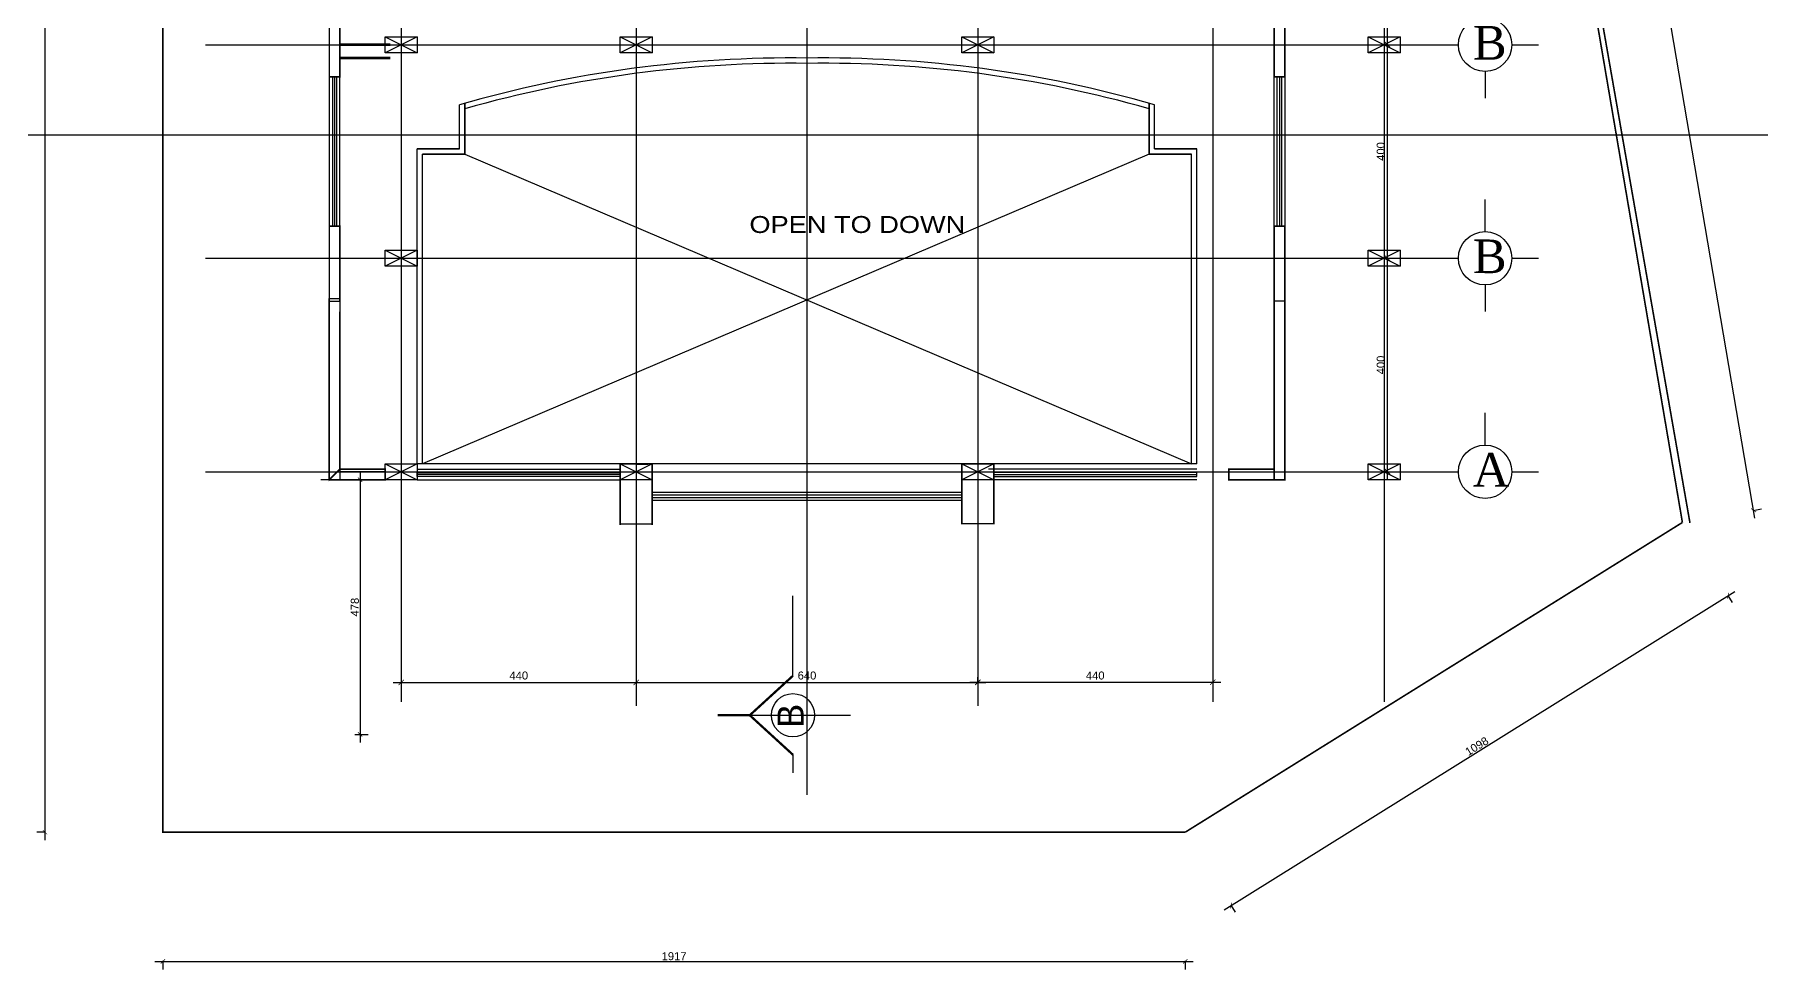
# Model space of a CAD drawing. Extents: x 250879 to 348495, y -51522 to -9360.
# Drawn here: x 311444 to 314682, y -44305 to -42553 of the extents above; entities that cross this region are included whole.
import ezdxf

# ---------------------------------------------------------------- set-up
doc = ezdxf.new("R2010")
doc.units = 0
doc.layers.get('0').update_dxf_attribs({"linetype": 'CONTINUOUS'})
doc.layers.get('DEFPOINTS').update_dxf_attribs({"color": 9, "linetype": 'CONTINUOUS'})
doc.layers.add('A-text function', color=30, linetype='CONTINUOUS', lineweight=20)
doc.layers.add('dimention', color=151, linetype='CONTINUOUS', lineweight=13)
for name, color, linetype in [('AXIS', 1, 'CONTINUOUS'), ('COLUMN', 5, 'CONTINUOUS'), ('DIM', 3, 'CONTINUOUS'), ('FURNITURE', 4, 'CONTINUOUS'), ('HATCH', 8, 'CONTINUOUS'), ('TEXT', 3, 'CONTINUOUS'), ('WALL', 7, 'CONTINUOUS'), ('WALL1', 2, 'CONTINUOUS')]:
    doc.layers.add(name, color=color, linetype=linetype)
doc.styles.add('ARIAL', font='BOD_CR.TTF', dxfattribs={"width": 1.199999999999999})
doc.styles.get("Standard").update_dxf_attribs({"font": 'sanss___.ttf', "height": 15})
doc.styles.add('style2', font='romantic.ttf', dxfattribs={"height": 50})
doc.styles.add('yon', font='ARIALN.TTF')
doc.dimstyles.new('CM', dxfattribs={"dimscale": 0, "dimtxt": 12, "dimasz": 0.4, "dimexe": 50, "dimexo": 1000, "dimgap": 0.03, "dimtad": 1, "dimdec": 0, "dimzin": 0, "dimdsep": 46, "dimtxsty": 'yon', "dimblk": 'Ar thick3', "dimcen": 3, "dimdle": 8, "dimse1": 1, "dimse2": 1, "dimclrd": 8, "dimclre": 8, "dimclrt": 30, "dimadec": 0, "dimazin": 0, "dimtfac": 1, "dimtdec": 0, "dimtix": 1, "dimtmove": 1, "dimatfit": 3, "dimfxl": 50, "dimtolj": 1, "dimtzin": 0, "dimlwd": 9, "dimarcsym": 0})
doc.dimstyles.get("Standard").update_dxf_attribs({"dimtxt": 15, "dimasz": 10, "dimexe": 10, "dimexo": 30, "dimgap": 5, "dimtad": 1, "dimdec": 0, "dimdsep": 46, "dimtxsty": 'Standard', "dimblk1": 'ARCHTICK', "dimblk2": 'ARCHTICK', "dimsah": 1, "dimcen": 2.5, "dimdle": 15, "dimclrd": 3, "dimclre": 3, "dimclrt": 3, "dimazin": 0, "dimtfac": 1, "dimtdec": 0, "dimtmove": 2, "dimatfit": 2, "dimldrblk": 'ARCHTICK', "dimfxl": 1.045499999999997, "dimfxlon": 1, "dimtolj": 1, "dimtzin": 0, "dimarcsym": 0})
doc.dimstyles.new('STANDARD$0', dxfattribs={"dimscale": 0, "dimtxt": 12, "dimasz": 8, "dimexe": 15, "dimexo": 0.0625, "dimgap": 2, "dimtad": 1, "dimdec": 0, "dimzin": 0, "dimdsep": 46, "dimtxsty": 'Standard', "dimblk1": 'ARCHTICK', "dimblk2": 'ARCHTICK', "dimsah": 1, "dimcen": 0.09, "dimdle": 15, "dimclrd": 3, "dimclre": 3, "dimclrt": 3, "dimazin": 0, "dimtfac": 1, "dimtdec": 0, "dimtofl": 0, "dimtmove": 1, "dimatfit": 3, "dimldrblk": 'ARCHTICK', "dimfxl": 1.045499999999997, "dimfxlon": 1, "dimtolj": 1, "dimtzin": 0, "dimarcsym": 0})

# ---------------------------------------------------------------- blocks, each defined once
blk = doc.blocks.new('_ARCHTICK')
at = {"color": 0, "linetype": 'ByBlock', "const_width": 0.15}
blk.add_lwpolyline([(-0.5, -0.5), (0.5, 0.5)], dxfattribs=at)
blk = doc.blocks.new('*D2140')
at = {"layer": 'DEFPOINTS', "color": 0, "linetype": 'ByBlock', "ltscale": 3, "transparency": 16777216}
for p in [(312131.6491085848, -43759.28375353797), (312572.1259867373, -43759.28375353797), (312572.1259867373, -43767.07146409552)]:
    blk.add_point(p, dxfattribs=at)
at = {"layer": 'WALL1', "color": 3, "linetype": 'ByBlock', "lineweight": -2, "ltscale": 3, "transparency": 16777216}
for p, q in [((312116.6491085848, -43767.07146409552), (312587.1259867373, -43767.07146409552)), ((312131.6491085848, -43767.07146409552), (312131.6491085848, -43777.07146409552)), ((312572.1259867373, -43767.07146409552), (312572.1259867373, -43777.07146409552))]:
    blk.add_line(p, q, dxfattribs=at)
at = {"layer": 'WALL1', "color": 3, "linetype": 'ByBlock', "lineweight": -2, "ltscale": 3, "transparency": 16777216, "xscale": 10, "yscale": 10, "zscale": 10, "rotation": 180}
blk.add_blockref('_ARCHTICK', (312131.6491085848, -43767.07146409552), dxfattribs=at)
at = {"layer": 'WALL1', "color": 3, "linetype": 'ByBlock', "lineweight": -2, "ltscale": 3, "transparency": 16777216, "xscale": 10, "yscale": 10, "zscale": 10}
blk.add_blockref('_ARCHTICK', (312572.1259867373, -43767.07146409552), dxfattribs=at)
at = {"layer": 'WALL1', "color": 3, "linetype": 'ByBlock', "ltscale": 3, "transparency": 16777216, "insert": (312351.887547661, -43754.34512664696), "char_height": 15, "attachment_point": 5}
blk.add_mtext('\\A1;440', dxfattribs=at)
blk = doc.blocks.new('*D2141')
at = {"layer": 'DEFPOINTS', "color": 0, "linetype": 'ByBlock', "ltscale": 3, "transparency": 16777216}
for p in [(312572.1259867373, -43759.28375353797), (313212.4449100159, -43767.07146409552), (313212.4449100159, -43767.07146409552)]:
    blk.add_point(p, dxfattribs=at)
at = {"layer": 'WALL1', "color": 3, "linetype": 'ByBlock', "lineweight": -2, "ltscale": 3, "transparency": 16777216}
for p, q in [((312557.1259867373, -43767.07146409552), (313227.4449100159, -43767.07146409552)), ((312572.1259867373, -43767.07146409552), (312572.1259867373, -43777.07146409552)), ((313212.4449100159, -43767.07146409552), (313212.4449100159, -43757.07146409552))]:
    blk.add_line(p, q, dxfattribs=at)
at = {"layer": 'WALL1', "color": 3, "linetype": 'ByBlock', "lineweight": -2, "ltscale": 3, "transparency": 16777216, "xscale": 10, "yscale": 10, "zscale": 10, "rotation": 180}
blk.add_blockref('_ARCHTICK', (312572.1259867373, -43767.07146409552), dxfattribs=at)
at = {"layer": 'WALL1', "color": 3, "linetype": 'ByBlock', "lineweight": -2, "ltscale": 3, "transparency": 16777216, "xscale": 10, "yscale": 10, "zscale": 10}
blk.add_blockref('_ARCHTICK', (313212.4449100159, -43767.07146409552), dxfattribs=at)
at = {"layer": 'WALL1', "color": 3, "linetype": 'ByBlock', "ltscale": 3, "transparency": 16777216, "insert": (312892.2854483766, -43754.33483858112), "char_height": 15, "attachment_point": 5}
blk.add_mtext('\\A1;640', dxfattribs=at)
blk = doc.blocks.new('*D2142')
at = {"layer": 'DEFPOINTS', "color": 0, "linetype": 'ByBlock', "ltscale": 3, "transparency": 16777216}
for p in [(313913.9217881682, -42972.1627527147), (313980.7369048554, -42972.1627527147), (313924.2609142456, -43372.32733898071)]:
    blk.add_point(p, dxfattribs=at)
at = {"layer": 'WALL1', "color": 3, "linetype": 'ByBlock', "lineweight": -2, "ltscale": 3, "transparency": 16777216}
for p, q in [((313980.7369048554, -43387.32733898071), (313980.7369048554, -42957.1627527147)), ((313979.6914048554, -42972.1627527147), (313990.7369048554, -42972.1627527147)), ((313979.6914048554, -43372.32733898071), (313990.7369048554, -43372.32733898071))]:
    blk.add_line(p, q, dxfattribs=at)
at = {"layer": 'WALL1', "color": 3, "linetype": 'ByBlock', "lineweight": -2, "ltscale": 3, "transparency": 16777216, "xscale": 10, "yscale": 10, "zscale": 10}
for p, rotation in [((313980.7369048554, -42972.1627527147), 90), ((313980.7369048554, -43372.32733898071), 270)]:
    blk.add_blockref('_ARCHTICK', p, dxfattribs=dict(at, rotation=rotation))
at = {"layer": 'WALL1', "color": 3, "linetype": 'ByBlock', "ltscale": 3, "transparency": 16777216, "insert": (313968.0105674068, -43172.24504584765), "char_height": 15, "attachment_point": 5, "rotation": 90}
blk.add_mtext('\\A1;400', dxfattribs=at)
blk = doc.blocks.new('*D2143')
at = {"layer": 'DEFPOINTS', "color": 0, "linetype": 'ByBlock', "ltscale": 3, "transparency": 16777216}
for p in [(313980.7369048554, -42571.99816644869), (313980.7369048554, -42571.99816644869), (313913.9217881682, -42972.1627527147)]:
    blk.add_point(p, dxfattribs=at)
at = {"layer": 'WALL1', "color": 3, "linetype": 'ByBlock', "lineweight": -2, "ltscale": 3, "transparency": 16777216}
for p, q in [((313980.7369048554, -42571.99816644869), (313970.7369048554, -42571.99816644869)), ((313980.7369048554, -42987.1627527147), (313980.7369048554, -42556.99816644869)), ((313979.6914048554, -42972.1627527147), (313990.7369048554, -42972.1627527147))]:
    blk.add_line(p, q, dxfattribs=at)
at = {"layer": 'WALL1', "color": 3, "linetype": 'ByBlock', "lineweight": -2, "ltscale": 3, "transparency": 16777216, "xscale": 10, "yscale": 10, "zscale": 10}
for p, rotation in [((313980.7369048554, -42571.99816644869), 90), ((313980.7369048554, -42972.1627527147), 270)]:
    blk.add_blockref('_ARCHTICK', p, dxfattribs=dict(at, rotation=rotation))
at = {"layer": 'WALL1', "color": 3, "linetype": 'ByBlock', "ltscale": 3, "transparency": 16777216, "insert": (313968.0105674068, -42772.08045958164), "char_height": 15, "attachment_point": 5, "rotation": 90}
blk.add_mtext('\\A1;400', dxfattribs=at)
blk = doc.blocks.new('*D2144')
at = {"layer": 'DEFPOINTS', "color": 0, "linetype": 'ByBlock', "ltscale": 3, "transparency": 16777216}
for p in [(313980.7369048554, -42171.99816644872), (313980.7369048554, -42171.99816644872), (313980.7369048554, -42571.99816644869)]:
    blk.add_point(p, dxfattribs=at)
at = {"layer": 'WALL1', "color": 3, "linetype": 'ByBlock', "lineweight": -2, "ltscale": 3, "transparency": 16777216}
for p, q in [((313980.7369048554, -42171.99816644872), (313970.7369048554, -42171.99816644872)), ((313980.7369048554, -42586.99816644869), (313980.7369048554, -42156.99816644872)), ((313980.7369048554, -42571.99816644869), (313970.7369048554, -42571.99816644869))]:
    blk.add_line(p, q, dxfattribs=at)
at = {"layer": 'WALL1', "color": 3, "linetype": 'ByBlock', "lineweight": -2, "ltscale": 3, "transparency": 16777216, "xscale": 10, "yscale": 10, "zscale": 10}
for p, rotation in [((313980.7369048554, -42171.99816644872), 90), ((313980.7369048554, -42571.99816644869), 270)]:
    blk.add_blockref('_ARCHTICK', p, dxfattribs=dict(at, rotation=rotation))
at = {"layer": 'WALL1', "color": 3, "linetype": 'ByBlock', "ltscale": 3, "transparency": 16777216, "insert": (313968.0105674068, -42371.99816644865), "char_height": 15, "attachment_point": 5, "rotation": 90}
blk.add_mtext('\\A1;400', dxfattribs=at)
blk = doc.blocks.new('*D2148')
at = {"layer": 'DEFPOINTS', "color": 0, "linetype": 'ByBlock', "ltscale": 3, "transparency": 16777216}
for p in [(313212.4449100159, -43759.28375353797), (313212.4449100159, -43767.07146409552), (313652.9217881683, -43759.28375353797)]:
    blk.add_point(p, dxfattribs=at)
at = {"layer": 'WALL1', "color": 3, "linetype": 'ByBlock', "lineweight": -2, "ltscale": 3, "transparency": 16777216}
for p, q in [((313667.9217881683, -43767.07146409552), (313197.4449100159, -43767.07146409552)), ((313212.4449100159, -43767.07146409552), (313212.4449100159, -43777.07146409552)), ((313652.9217881683, -43767.07146409552), (313652.9217881683, -43777.07146409552))]:
    blk.add_line(p, q, dxfattribs=at)
at = {"layer": 'WALL1', "color": 3, "linetype": 'ByBlock', "lineweight": -2, "ltscale": 3, "transparency": 16777216, "xscale": 10, "yscale": 10, "zscale": 10, "rotation": 180}
blk.add_blockref('_ARCHTICK', (313212.4449100159, -43767.07146409552), dxfattribs=at)
at = {"layer": 'WALL1', "color": 3, "linetype": 'ByBlock', "lineweight": -2, "ltscale": 3, "transparency": 16777216, "xscale": 10, "yscale": 10, "zscale": 10}
blk.add_blockref('_ARCHTICK', (313652.9217881683, -43767.07146409552), dxfattribs=at)
at = {"layer": 'WALL1', "color": 3, "linetype": 'ByBlock', "ltscale": 3, "transparency": 16777216, "insert": (313432.6833490921, -43754.34512664696), "char_height": 15, "attachment_point": 5}
blk.add_mtext('\\A1;440', dxfattribs=at)
blk = doc.blocks.new('COLUMN')
at = {"layer": 'AXIS'}
for p, q in [((236924.6994773077, -9644.256519553426), (236984.6994773077, -9674.256519553426)), ((236984.6994773077, -9644.256519553426), (236924.6994773077, -9674.256519553426))]:
    blk.add_line(p, q, dxfattribs=at)
at = {"layer": 'COLUMN'}
blk.add_lwpolyline([(236924.6994773077, -9644.256519553426), (236984.6994773077, -9644.256519553426), (236984.6994773077, -9674.256519553426), (236924.6994773077, -9674.256519553426)], close=True, dxfattribs=at)
blk = doc.blocks.new('Ar thick3')
at = {"layer": 'dimention'}
blk.add_line((0, 16.22270537386066), (0, -16.22270537385884), dxfattribs=at)
at = {"layer": 'dimention', "const_width": 1.5}
blk.add_lwpolyline([(-5, -5.099295543877815), (5, 4.900704456122184)], dxfattribs=at)
blk = doc.blocks.new('*D2156')
at = {"layer": 'DEFPOINTS', "color": 0, "linetype": 'Continuous', "transparency": 16777216}
for p in [(307827.615156494, -20266.00083716321), (307797.615156494, -20277.8329642961), (307827.615156494, -20277.8329642961)]:
    blk.add_point(p, dxfattribs=at)
at = {"layer": 'WALL', "color": 8, "linetype": 'Continuous', "lineweight": 9, "transparency": 16777216}
blk.add_line((307798.015156494, -20266.00083716321), (307827.215156494, -20266.00083716321), dxfattribs=at)
at = {"layer": 'WALL', "color": 8, "linetype": 'Continuous', "lineweight": 9, "transparency": 16777216, "xscale": 0.4, "yscale": 0.4, "zscale": 0.4, "rotation": 180}
blk.add_blockref('Ar thick3', (307797.615156494, -20266.00083716321), dxfattribs=at)
at = {"layer": 'WALL', "color": 8, "linetype": 'Continuous', "lineweight": 9, "transparency": 16777216, "xscale": 0.4, "yscale": 0.4, "zscale": 0.4}
blk.add_blockref('Ar thick3', (307827.615156494, -20266.00083716321), dxfattribs=at)
at = {"layer": 'WALL', "color": 30, "linetype": 'Continuous', "transparency": 16777216, "insert": (307812.615156494, -20259.84396131055), "char_height": 12, "attachment_point": 5, "style": 'yon'}
blk.add_mtext('\\A1;30', dxfattribs=at)
blk = doc.blocks.new('*D2150')
at = {"layer": 'DEFPOINTS', "color": 0, "linetype": 'Continuous', "ltscale": 3, "transparency": 16777216}
for p in [(312066.1174312904, -43387.32733898088), (311931.1174312905, -43864.83881057015), (312054.2929839306, -43864.83881057015)]:
    blk.add_point(p, dxfattribs=at)
at = {"layer": 'WALL', "color": 3, "linetype": 'Continuous', "lineweight": -2, "ltscale": 3, "transparency": 16777216}
for p, q in [((312054.2929839306, -43372.32733898088), (312054.2929839306, -43879.83881057015)), ((312064.2929839306, -43387.32733898088), (312039.2929839306, -43387.32733898088)), ((312044.2929839306, -43864.83881057015), (312069.2929839306, -43864.83881057015))]:
    blk.add_line(p, q, dxfattribs=at)
at = {"layer": 'WALL', "color": 3, "linetype": 'Continuous', "lineweight": -2, "ltscale": 3, "transparency": 16777216, "xscale": 8, "yscale": 8, "zscale": 8}
for p, rotation in [((312054.2929839306, -43387.32733898088), 90), ((312054.2929839306, -43864.83881057015), 270)]:
    blk.add_blockref('_ARCHTICK', p, dxfattribs=dict(at, rotation=rotation))
at = {"layer": 'WALL', "color": 3, "linetype": 'Continuous', "ltscale": 3, "transparency": 16777216, "insert": (312044.566646482, -43626.08307477547), "char_height": 15, "attachment_point": 5, "rotation": 90}
blk.add_mtext('\\A1;478', dxfattribs=at)
blk = doc.blocks.new('*D21')
at = {"layer": 'DEFPOINTS', "color": 0, "linetype": 'Continuous', "transparency": 16777216}
for p in [(159766.8492707725, -32812.93171002994), (159633.418212931, -32835.69352747883), (160167.4562949472, -35966.25488845536)]:
    blk.add_point(p, dxfattribs=at)
at = {"layer": 'WALL', "color": 3, "linetype": 'Continuous', "lineweight": -2, "transparency": 16777216}
for p, q in [((160303.4097436105, -35958.27946828715), (159764.3268799508, -32798.14531274924)), ((159765.8186588821, -32813.10752067021), (159781.6356680532, -32810.40931920823)), ((160299.8567408983, -35943.66888164673), (160315.6737500695, -35940.97068018475))]:
    blk.add_line(p, q, dxfattribs=at)
at = {"layer": 'WALL', "color": 3, "linetype": 'Continuous', "lineweight": -2, "transparency": 16777216, "xscale": 8, "yscale": 8, "zscale": 8}
for p, rotation in [((159766.8492707725, -32812.93171002994), 99.68081920431923), ((160300.8873527888, -35943.49307100645), 279.6808192043192)]:
    blk.add_blockref('_ARCHTICK', p, dxfattribs=dict(at, rotation=rotation))
at = {"layer": 'WALL', "color": 3, "linetype": 'Continuous', "transparency": 16777216, "insert": (160043.4662859826, -34376.5750855294), "char_height": 15, "attachment_point": 5, "rotation": 279.6808192043193}
blk.add_mtext('\\A1;3176', dxfattribs=at)
blk = doc.blocks.new('*D22')
at = {"layer": 'DEFPOINTS', "color": 0, "linetype": 'Continuous', "transparency": 16777216}
for p in [(159633.4182129309, -32668.27155287028), (157318.4182129309, -32770.04197744268), (159633.4182129309, -32770.04197744268)]:
    blk.add_point(p, dxfattribs=at)
at = {"layer": 'WALL', "color": 3, "linetype": 'Continuous', "lineweight": -2, "transparency": 16777216}
for p, q in [((157303.4182129309, -32668.27155287028), (159648.4182129309, -32668.27155287028)), ((157318.4182129309, -32669.31705287028), (157318.4182129309, -32653.27155287028)), ((159633.4182129309, -32669.31705287028), (159633.4182129309, -32653.27155287028))]:
    blk.add_line(p, q, dxfattribs=at)
at = {"layer": 'WALL', "color": 3, "linetype": 'Continuous', "lineweight": -2, "transparency": 16777216, "xscale": 8, "yscale": 8, "zscale": 8, "rotation": 180}
blk.add_blockref('_ARCHTICK', (157318.4182129309, -32668.27155287028), dxfattribs=at)
at = {"layer": 'WALL', "color": 3, "linetype": 'Continuous', "lineweight": -2, "transparency": 16777216, "xscale": 8, "yscale": 8, "zscale": 8}
blk.add_blockref('_ARCHTICK', (159633.4182129309, -32668.27155287028), dxfattribs=at)
at = {"layer": 'WALL', "color": 3, "linetype": 'Continuous', "transparency": 16777216, "insert": (158475.9182129309, -32658.53492735588), "char_height": 15, "attachment_point": 5}
blk.add_mtext('\\A1;2315', dxfattribs=at)
blk = doc.blocks.new('*D23')
at = {"layer": 'DEFPOINTS', "color": 0, "linetype": 'Continuous', "transparency": 16777216}
for p in [(157318.4182129309, -32835.69352747884), (157097.4074826122, -36546.69352747884), (157318.4182129309, -36546.69352747884)]:
    blk.add_point(p, dxfattribs=at)
at = {"layer": 'WALL', "color": 3, "linetype": 'Continuous', "lineweight": -2, "transparency": 16777216}
for p, q in [((157097.4074826122, -32820.69352747884), (157097.4074826122, -36561.69352747884)), ((157098.4529826122, -32835.69352747884), (157082.4074826122, -32835.69352747884)), ((157098.4529826122, -36546.69352747884), (157082.4074826122, -36546.69352747884))]:
    blk.add_line(p, q, dxfattribs=at)
at = {"layer": 'WALL', "color": 3, "linetype": 'Continuous', "lineweight": -2, "transparency": 16777216, "xscale": 8, "yscale": 8, "zscale": 8}
for p, rotation in [((157097.4074826122, -32835.69352747884), 90), ((157097.4074826122, -36546.69352747884), 270)]:
    blk.add_blockref('_ARCHTICK', p, dxfattribs=dict(at, rotation=rotation))
at = {"layer": 'WALL', "color": 3, "linetype": 'Continuous', "transparency": 16777216, "insert": (157087.6708570978, -34691.19352747881), "char_height": 15, "attachment_point": 5, "rotation": 90}
blk.add_mtext('\\A1;3711', dxfattribs=at)
blk = doc.blocks.new('*D24')
at = {"layer": 'DEFPOINTS', "color": 0, "linetype": 'Continuous', "transparency": 16777216}
for p in [(157318.4182129309, -36546.69352747884), (159235.4182129309, -36546.69352747884), (159235.4182129309, -36789.02014064544)]:
    blk.add_point(p, dxfattribs=at)
at = {"layer": 'WALL', "color": 3, "linetype": 'Continuous', "lineweight": -2, "transparency": 16777216}
for p, q in [((157303.4182129309, -36789.02014064544), (159250.4182129309, -36789.02014064544)), ((157318.4182129309, -36787.97464064544), (157318.4182129309, -36804.02014064544)), ((159235.4182129309, -36787.97464064544), (159235.4182129309, -36804.02014064544))]:
    blk.add_line(p, q, dxfattribs=at)
at = {"layer": 'WALL', "color": 3, "linetype": 'Continuous', "lineweight": -2, "transparency": 16777216, "xscale": 8, "yscale": 8, "zscale": 8, "rotation": 180}
blk.add_blockref('_ARCHTICK', (157318.4182129309, -36789.02014064544), dxfattribs=at)
at = {"layer": 'WALL', "color": 3, "linetype": 'Continuous', "lineweight": -2, "transparency": 16777216, "xscale": 8, "yscale": 8, "zscale": 8}
blk.add_blockref('_ARCHTICK', (159235.4182129309, -36789.02014064544), dxfattribs=at)
at = {"layer": 'WALL', "color": 3, "linetype": 'Continuous', "transparency": 16777216, "insert": (158276.9182129309, -36779.29380319688), "char_height": 15, "attachment_point": 5}
blk.add_mtext('\\A1;1917', dxfattribs=at)
blk = doc.blocks.new('*D25')
at = {"layer": 'DEFPOINTS', "color": 0, "linetype": 'Continuous', "transparency": 16777216}
for p in [(160167.4562949472, -35966.25488845535), (160253.085292349, -36103.75346476938), (159235.4182129309, -36546.69352747884)]:
    blk.add_point(p, dxfattribs=at)
at = {"layer": 'WALL', "color": 3, "linetype": 'Continuous', "lineweight": -2, "transparency": 16777216}
for p, q in [((159308.3144496495, -36692.12159339702), (160265.8180530323, -36095.82397516524)), ((160252.5326069236, -36102.86599134977), (160261.0147819532, -36116.48622545267)), ((159320.4945249073, -36683.30463037326), (159328.9766999369, -36696.92486447615))]:
    blk.add_line(p, q, dxfattribs=at)
at = {"layer": 'WALL', "color": 3, "linetype": 'Continuous', "lineweight": -2, "transparency": 16777216, "xscale": 8, "yscale": 8, "zscale": 8}
for p, rotation in [((160253.085292349, -36103.75346476938), 31.91311431411811), ((159321.0472103328, -36684.19210379287), 211.9131143141181)]:
    blk.add_blockref('_ARCHTICK', p, dxfattribs=dict(at, rotation=rotation))
at = {"layer": 'WALL', "color": 3, "linetype": 'Continuous', "transparency": 16777216, "insert": (159781.9245918952, -36385.71657581064), "char_height": 15, "attachment_point": 5, "rotation": 31.91311431411812}
blk.add_mtext('\\A1;1098', dxfattribs=at)
blk = doc.blocks.new('sec')
at = {"layer": 'WALL'}
for p, q in [((0, 105.8532076054325), (0, 319.4481774866144)), ((0, 105.8532076054325), (-115.7147705813695, 0)), ((-115.7147705813695, 0), (153.6676689041051, 0)), ((0, -105.8532076054325), (0, -153.7743780556848))]:
    blk.add_line(p, q, dxfattribs=at)
at = {"layer": 'WALL', "const_width": 6}
for points in [[(0, 105.8532076054325), (-115.7147705813695, 0), (-201.5248270763404, 0)], [(0, -105.8532076054325), (-115.7147705813695, 0)]]:
    blk.add_lwpolyline(points, dxfattribs=at)
at = {"layer": 'WALL'}
blk.add_circle((0, 0), 57.93203715517807, dxfattribs=at)
blk = doc.blocks.new('AXISG')
at = {"layer": 'AXIS'}
for p, q in [((306715.5200998911, -23682.84522527471), (306715.5200998911, -19766.81669786142)), ((305954.8837600994, -19949.16446858895), (305954.8837600994, -23524.12586554483)), ((306395.3606382518, -19949.16446858895), (306395.3606382518, -23531.69156735711)), ((307035.6795615304, -19949.16446858895), (307035.6795615304, -23531.69156735711)), ((307797.615156494, -19949.16446858895), (307797.615156494, -23524.12586554483)), ((305609.1874572025, -20292.8329642961), (307936.9012656476, -20292.8329642961)), ((305601.3768088833, -20692.8329642961), (307936.9012656476, -20692.8329642961)), ((305610.044087238, -21092.8329642961), (307936.9012656476, -21092.8329642961)), ((305595.8120795863, -21492.8329642961), (307936.9012656476, -21492.8329642961)), ((305587.5163161242, -21892.8329642961), (307936.9012656476, -21892.8329642961)), ((305587.5163161242, -22292.8329642961), (307936.9012656476, -22292.8329642961)), ((305587.5163161242, -22692.99755056208), (307936.9012656476, -22692.99755056208)), ((305587.5163161242, -23093.16213682806), (307936.9012656476, -23093.16213682806))]:
    blk.add_line(p, q, dxfattribs=at)
at = {"layer": 'WALL', "linetype": 'Continuous'}
for p in [(69000.18428279168, -10633.57644474268), (69440.66116094415, -10633.57644474268), (70080.98008422274, -10633.57644474268), (70842.91567918635, -10633.57644474268), (69000.18428279168, -11033.57644474268), (69440.66116094415, -11033.57644474268), (70080.98008422274, -11033.57644474268), (70842.91567918635, -11033.57644474268), (69000.18428279168, -11433.57644474268), (70842.91567918635, -11433.57644474268), (69000.18428279168, -11833.57644474268), (69440.66116094415, -11833.57644474268), (70080.98008422274, -11833.57644474268), (70842.91567918635, -11833.57644474268), (69000.18428279168, -12233.57644474268), (70521.4569623752, -12233.57644474268), (69000.18428279168, -12633.57644474268), (69440.66116094415, -12633.57644474268), (70080.98008422274, -12633.57644474268), (70842.91567918635, -12633.57644474268), (69000.18428279168, -13033.74103100866), (70842.91567918635, -13033.74103100866), (69000.18428279168, -13433.90561727464), (69440.66116094415, -13433.90561727464), (70080.98008422274, -13433.90561727464), (70842.91567918635, -13433.90561727464)]:
    blk.add_blockref('COLUMN', p, dxfattribs=at)
at = {"layer": 'WALL', "color": 4, "linetype": 'Continuous'}
dim = blk.add_linear_dim(base=(307827.615156494, -20266.00083716321), p1=(307797.615156494, -20277.8329642961), p2=(307827.615156494, -20277.8329642961), dimstyle='CM', override={"dimscale": 1}, dxfattribs=at)
dim.commit()
dim.dimension.update_dxf_attribs({"geometry": '*D2156', "text_midpoint": (307812.615156494, -20259.84396131055)})
blk = doc.blocks.new('site77')
at = {"layer": 'WALL', "linetype": 'Continuous'}
for points, const_width in [([(159633.4182129309, -32835.69352747884), (157318.4182129309, -32835.69352747884), (157318.4182129309, -36546.69352747884), (159235.4182129309, -36546.69352747884)], 3), ([(159633.4182129309, -32835.69352747884), (160181.5948755989, -35967.07394935451)], 2.999999999999999), ([(159633.4182129309, -32835.69352747884), (160167.4562949472, -35966.25488845535)], 3), ([(159235.4182129309, -36546.69352747884), (160167.4562949472, -35966.25488845535)], 3)]:
    blk.add_lwpolyline(points, dxfattribs=dict(at, const_width=const_width))
for base, p1, p2, picture, middle in [((159633.4182129309, -32668.27155287028), (157318.4182129309, -32770.04197744268), (159633.4182129309, -32770.04197744268), '*D22', (158475.9182129309, -32658.53492735588)), ((159235.4182129309, -36789.02014064544), (157318.4182129309, -36546.69352747884), (159235.4182129309, -36546.69352747884), '*D24', (158276.9182129309, -36779.29380319688))]:
    dim = blk.add_linear_dim(base=base, p1=p1, p2=p2, dimstyle='STANDARD$0', override={"dimscale": 1}, dxfattribs=at)
    dim.commit()
    dim.dimension.update_dxf_attribs({"geometry": picture, "text_midpoint": middle})
for p1, p2, distance, picture, middle in [((160167.4562949472, -35966.25488845535), (159633.4182129309, -32835.69352747884), -135.3585886831965, '*D21', (160043.4662859826, -34376.5750855294)), ((159235.4182129309, -36546.69352747884), (160167.4562949472, -35966.25488845535), -161.98204741397785, '*D25', (159781.9245918952, -36385.71657581064))]:
    dim = blk.add_aligned_dim(p1=p1, p2=p2, distance=distance, dimstyle='STANDARD$0', override={"dimscale": 1}, dxfattribs=at)
    dim.commit()
    dim.dimension.update_dxf_attribs({"geometry": picture, "text_midpoint": middle})
dim = blk.add_linear_dim(base=(157097.4074826122, -36546.69352747884), p1=(157318.4182129309, -32835.69352747884), p2=(157318.4182129309, -36546.69352747884), angle=90, dimstyle='STANDARD$0', override={"dimscale": 1}, dxfattribs=at)
dim.commit()
dim.dimension.update_dxf_attribs({"geometry": '*D23', "text_midpoint": (157087.6708570978, -34691.19352747881)})

msp = doc.modelspace()

# ---------------------------------------------------------------- linework, layer by layer
at = {"layer": 'AXIS'}
for p, q in [((312131.6491085848, -39780.65993761762), (312131.6491085848, -43803.29106769748)), ((312572.1259867373, -39780.65993761762), (312572.1259867373, -43810.85676950975)), ((313212.4449100159, -39780.65993761762), (313212.4449100159, -43810.85676950975)), ((313652.9217881683, -39780.65993761762), (313652.9217881683, -43803.29106769748)), ((312017.2808927791, -42571.99816644875), (314113.666614133, -42571.99816644875)), ((314213.6665815969, -42572.0552068405), (314263.6665815969, -42572.0552068405)), ((314213.6665815969, -42572.0552068405), (314263.6665815969, -42572.0552068405)), ((314163.6665815969, -42622.0552068405), (314163.6665815969, -42672.0552068405)), ((314163.6665815969, -42622.0552068405), (314163.6665815969, -42672.0552068405)), ((313533.8346438998, -42777.11069643957), (312171.6491085846, -43357.32733898013)), ((312250.7362528534, -42777.11069643957), (313612.9217881683, -43357.32733898071)), ((314163.6665815969, -42922.21979310648), (314163.6665815969, -42861.79114342332)), ((314163.6665815969, -42922.21979310648), (314163.6665815969, -42861.79114342332)), ((312017.2808927791, -42972.16275271473), (314113.666614133, -42972.16275271473)), ((314213.6665815969, -42972.21979310648), (314263.6665815969, -42972.21979310648)), ((314213.6665815969, -42972.21979310648), (314263.6665815969, -42972.21979310648)), ((314163.6665815969, -43022.21979310648), (314163.6665815969, -43072.21979310648)), ((314163.6665815969, -43022.21979310648), (314163.6665815969, -43072.21979310648)), ((314163.6665815969, -43322.38437937246), (314163.6665815969, -43261.9557296893)), ((314213.6665815969, -43372.38437937246), (314263.6665815969, -43372.38437937246))]:
    msp.add_line(p, q, dxfattribs=at)
for centre in [(314163.6665815969, -42572.0552068405), (314163.6665815969, -42972.21979310648), (314163.6665815969, -43372.38437937246)]:
    msp.add_circle(centre, 50, dxfattribs=at)
at = {"layer": 'FURNITURE', "ltscale": 3}
for p, q in [((312250.7362525887, -42681.66008660814), (312250.7362525888, -42777.11069643957)), ((313533.8346441644, -42681.66008660814), (313533.8346441643, -42777.11069643957)), ((312240.7346980497, -42767.10911954036), (312161.6491085851, -42767.10911954037)), ((312161.6491085846, -43357.32733898012), (312161.649108585, -42767.10911953977)), ((313622.9217881683, -42767.10911954036), (313543.8361987034, -42767.10911954036)), ((313622.9217881683, -43357.32733898071), (313622.9217881683, -42767.10911954036)), ((312240.7346980497, -42777.10911954036), (312171.6491085851, -42777.10911954037)), ((312171.6491085846, -43357.32733898013), (312171.649108585, -42777.10911953991)), ((313612.9217881683, -42777.10911954048), (313543.8361987034, -42777.10911954036)), ((313612.9217881683, -43357.32733898071), (313612.9217881683, -42777.10911954048)), ((313622.9217881683, -43357.32733898071), (312161.6491085846, -43357.32733898082))]:
    msp.add_line(p, q, dxfattribs=at)
for points in [[(312016.6491085849, -42631.99816644838), (311996.6491085849, -42631.99816644837), (311996.6491085848, -42911.99816644837), (312016.6491085848, -42911.99816644838)], [(312002.8201681856, -42912.16275271435), (312010.478048984, -42912.16275271436), (312010.4780489841, -42631.99816644838), (312002.8201681857, -42631.99816644838)], [(313767.9217881683, -42631.99816644876), (313787.9217881683, -42631.99816644876), (313787.9217881683, -42911.99816644876), (313767.9217881683, -42911.99816644876)], [(313781.7507285675, -42912.16275271473), (313774.0928477691, -42912.16275271473), (313774.0928477691, -42631.99816644876), (313781.7507285675, -42631.99816644876)], [(312161.6491085847, -43381.15627937993), (312161.6491085848, -43373.4983985816), (312542.1259867374, -43373.49839858185), (312542.1259867374, -43381.15627938019)], [(313622.9217881683, -43381.15627937994), (313622.9217881683, -43373.49839858161), (313242.4449100155, -43373.49839858181), (313242.4449100155, -43381.15627938014)]]:
    msp.add_lwpolyline(points, close=True, dxfattribs=at)
for points in [[(312161.649108585, -42767.10911954047), (312240.7346980497, -42767.10911954036), (312240.7354330582, -42684.51442048438)], [(312171.649108585, -42777.10921330624), (312250.7362525888, -42777.11069643957), (312250.7362525887, -42681.66008660814)], [(312171.649108585, -42777.10911954047), (312250.7346155993, -42777.10911954036), (312250.7354649964, -42681.66030942518)], [(312250.7202398679, -42681.66461681352), (312250.7362525888, -42777.10911954036), (312171.649108585, -42777.10911954047)], [(313612.9217881683, -42777.10921330624), (313533.8346441643, -42777.11069643957), (313533.8346441644, -42681.66008660814)], [(313533.8506568852, -42681.66461681352), (313533.8346441643, -42777.10911954036), (313612.9217881683, -42777.10911954047)], [(313612.9217881683, -42777.10911954047), (313533.8362811538, -42777.10911954036), (313533.8354317567, -42681.66030942518)], [(313622.9217881683, -42767.10911954047), (313543.8361987034, -42767.10911954036), (313543.8354636949, -42684.51442048438)], [(312240.7346980497, -42767.10911954036), (312161.649108585, -42767.10911954047)], [(313543.8361987034, -42767.10911954036), (313622.9217881683, -42767.10911954047)], [(312101.6491085848, -43367.32733898071), (312016.6491085847, -43367.32733898071), (312016.6491085847, -43072.32733898071), (312016.6491085847, -43072.32733898072)], [(312101.6491085849, -43367.32733898071), (312016.6491085847, -43367.32733898072), (312016.6491085847, -43072.32733898072), (312016.6491085848, -43072.32733898072)], [(312016.6491085847, -43367.32733898035), (312016.6491085847, -43072.32733898072), (312016.6491085848, -43072.32733898072)], [(313682.9217881684, -43367.32733898071), (313767.9217881683, -43367.32733898071), (313767.9217881683, -43072.32733898071), (313767.9217881683, -43072.32733898072)], [(313682.9217881684, -43367.32733898071), (313767.9217881683, -43367.32733898071), (313767.9217881683, -43072.32733898071), (313767.9217881683, -43072.32733898072)], [(312101.6491085844, -43372.32733898071), (312016.6491085847, -43372.32733898072)], [(312161.6491085848, -43367.32733898044), (312542.125986737, -43367.32733898076)], [(313622.9217881684, -43367.32733898044), (313232.4449100162, -43367.32733898076)], [(312101.649108585, -43387.32733898074), (311980.5857539963, -43387.32733898109)], [(312101.649108585, -43387.32733898074), (311996.6491085847, -43387.32733898104)], [(312101.6491085848, -43387.32733898038), (311996.6491085849, -43387.32733898069)], [(312101.6491085849, -43387.32733898074), (312016.6491085847, -43387.32733898071)], [(312161.6491085847, -43387.32733898071), (312542.125986737, -43387.32733898108)], [(313622.9217881684, -43387.32733898071), (313242.4449100159, -43387.32733898103)], [(313682.9217881683, -43387.32733898074), (313767.9217881683, -43387.32733898071)]]:
    msp.add_lwpolyline(points, dxfattribs=at)
at = {"layer": 'FURNITURE'}
for points in [[(313182.4449100158, -43411.07482599061), (312602.1259867372, -43411.07482599061)], [(313182.4449100158, -43426.07482599061), (312602.1259867373, -43426.07482599061)]]:
    msp.add_lwpolyline(points, dxfattribs=at)
at = {"layer": 'FURNITURE', "ltscale": 3}
for centre, radius, start, end in [((312862.4279918228, -44843.81096542729), 2247.012061967107, 89.23524907642631, 106.0618712992649), ((312862.4279918228, -44843.81096542729), 2237.012061967107, 89.23524907642631, 105.8691540715761), ((312922.1429049303, -44843.81096542729), 2247.012061967107, 73.93812869729956, 90.76475092690846), ((312922.1429049303, -44843.81096542729), 2237.012061967107, 74.13084592853791, 90.76475092690846)]:
    msp.add_arc(centre, radius, start, end, dxfattribs=at)
at = {"layer": 'HATCH', "linetype": 'ByBlock', "ltscale": 3}
for p, q in [((312892.2854483765, -43978.12892985265), (312892.2854483765, -39361.20030805261)), ((312016.6491085848, -42571.99816644875), (312569.6491085848, -42571.99816644875)), ((312151.6491085847, -42571.99816644875), (312573.9217881683, -42571.99816644875))]:
    msp.add_line(p, q, dxfattribs=at)
at = {"layer": 'WALL', "linetype": 'Continuous'}
for p, q in [((311996.6491085847, -43387.32733898072), (311996.6491085847, -43052.32733898072)), ((311996.6491085847, -43387.32733898072), (311996.6491085847, -43052.32733898071)), ((312016.6491085847, -43067.32733898072), (312016.6491085847, -43367.32733898035)), ((312016.6491085847, -43072.32733898074), (312016.6491085847, -43367.32733898035)), ((312161.6491085846, -43357.32733898082), (312161.6491085846, -43343.70838879924)), ((312101.6491085848, -43367.32733898035), (312016.6491085849, -43367.32733898035)), ((312101.6491085848, -43387.32733898038), (312101.6491085848, -43367.32733898035)), ((312000.5857539964, -43387.32733898067), (311996.6491085849, -43387.32733898037)), ((312000.5857539964, -43387.32733898067), (311996.6491085849, -43387.32733898035)), ((312016.6491085849, -43387.32733898035), (311996.6491085849, -43387.32733898035)), ((311996.6491085849, -43387.32733898035), (312000.5857539964, -43387.32733898035)), ((312016.6491085849, -43387.32733898035), (312101.6491085848, -43387.32733898038)), ((313767.9217881682, -43387.32733897771), (313787.9217881682, -43387.32733897764)), ((313783.9851427567, -43387.32733897798), (313787.9217881682, -43387.32733897766)), ((313783.9851427567, -43387.32733897798), (313787.9217881682, -43387.32733897764)), ((313787.9217881682, -43387.32733897764), (313783.9851427567, -43387.32733897766))]:
    msp.add_line(p, q, dxfattribs=at)
at = {"layer": 'WALL', "color": 4, "linetype": 'Continuous'}
msp.add_xline((336888.4563271703, -42741.55403033179), (-1, 0), dxfattribs=at)
at = {"layer": 'WALL', "linetype": 'Continuous', "const_width": 3}
for points in [[(311996.6491085849, -42571.99816644837), (311996.649108585, -42511.99816644837), (312016.649108585, -42511.99816644838), (312016.6491085849, -42571.99816644838), (312016.6491085849, -42631.99816644838), (311996.6491085849, -42631.99816644837), (311996.6491085849, -42571.99816644837)], [(313787.9217881683, -42571.99816644876), (313787.9217881683, -42511.99816644876), (313767.9217881683, -42511.99816644876), (313767.9217881683, -42571.99816644876), (313767.9217881683, -42631.99816644876), (313787.9217881683, -42631.99816644876), (313787.9217881683, -42571.99816644876)], [(311996.6491085847, -42972.16275271434), (311996.6491085848, -42912.16275271434), (312016.6491085848, -42912.16275271436), (312016.6491085847, -42972.16275271436), (312016.6491085849, -43367.32733898035), (311996.6491085849, -43387.32733898035), (311996.6491085847, -42972.16275271434)], [(313787.9217881683, -42972.16275271473), (313787.9217881683, -42912.16275271473), (313767.9217881683, -42912.16275271473), (313767.9217881683, -42972.16275271473), (313767.9217881683, -43052.32733898072), (313787.9217881683, -43052.32733898072), (313787.9217881683, -42972.16275271473)], [(313783.9851427568, -43387.32733897801), (313787.9217881683, -43387.32733897769), (313787.9217881683, -43052.32733898071), (313787.9217881683, -43052.32733898072), (313767.9217881683, -43052.32733898072), (313767.9217881683, -43072.32733898072), (313767.9217881683, -43072.32733898072), (313767.9217881683, -43387.32733897769), (313787.9217881683, -43387.32733897769), (313783.9851427568, -43387.32733897769)], [(312016.6491085849, -43367.32733898035), (312101.6491085848, -43367.32733898035), (312101.6491085854, -43387.32733898038), (311996.6491085849, -43387.32733898035)], [(312016.6491085847, -43387.32733898071), (312101.649108585, -43387.32733898074), (312101.649108585, -43367.32733898071), (312016.6491085847, -43367.32733898071), (312016.6491085847, -43387.32733898071)], [(312542.1259867369, -43357.32733898192), (312542.1259867373, -43469.66460089291), (312602.1259867374, -43469.66460089271), (312602.125986737, -43357.32733898173), (312542.1259867369, -43357.32733898192)], [(313242.4449100159, -43357.32733898078), (313242.4449100159, -43469.66460089176), (313182.4449100158, -43469.66460089176), (313182.4449100158, -43357.32733898078), (313242.4449100159, -43357.32733898078)], [(313767.9217881683, -43367.32733898071), (313682.9217881684, -43367.32733898071), (313682.9217881683, -43387.32733898071), (313767.9217881683, -43387.32733898071)]]:
    msp.add_lwpolyline(points, dxfattribs=at)
at = {"layer": 'WALL', "linetype": 'Continuous'}
for points in [[(312016.649108585, -42511.99816644838), (311996.649108585, -42511.99816644837), (311996.6491085849, -42631.99816644837), (312016.6491085849, -42631.99816644838)], [(313767.9217881683, -42511.99816644876), (313787.9217881683, -42511.99816644876), (313787.9217881683, -42631.99816644876), (313767.9217881683, -42631.99816644876)], [(312016.6491085848, -42912.16275271436), (311996.6491085848, -42912.16275271434), (311996.6491085847, -43052.32733898034), (312016.6491085847, -43052.32733898035)], [(313767.9217881683, -42912.16275271473), (313787.9217881683, -42912.16275271473), (313787.9217881683, -43052.32733898072), (313767.9217881683, -43052.32733898072)], [(312602.125986737, -43357.3273389817), (312542.1259867369, -43357.32733898189), (312542.1259867373, -43469.66460089291), (312602.1259867374, -43469.66460089271)], [(313182.4449100158, -43357.32733898075), (313242.4449100159, -43357.32733898075), (313242.4449100159, -43469.66460089176), (313182.4449100158, -43469.66460089176)]]:
    msp.add_lwpolyline(points, close=True, dxfattribs=at)
at = {"layer": 'WALL', "linetype": 'Continuous', "ltscale": 3, "const_width": 5}
for points in [[(312106.6491085847, -42571.99816644875), (312017.2808927791, -42571.99816644875)], [(312110.9217881683, -42571.99816644875), (312017.2808927791, -42571.99816644875)], [(312110.9217881683, -42596.99816644875), (312017.2808927791, -42596.99816644875)]]:
    msp.add_lwpolyline(points, dxfattribs=at)
at = {"layer": 'WALL', "linetype": 'Continuous', "ltscale": 3}
for points in [[(312101.6491085844, -43387.32733898071), (311996.6491085847, -43387.32733898072), (311996.6491085847, -43047.32733898072), (312016.6491085848, -43047.32733898072)], [(312101.6491085843, -43387.32733898071), (311996.6491085847, -43387.32733898071), (311996.6491085847, -43047.32733898071), (312016.6491085847, -43047.32733898072)], [(312101.6491085848, -43387.32733898071), (311996.6491085847, -43387.32733898071), (311996.6491085847, -43052.32733898071), (312016.6491085847, -43052.32733898072)], [(312101.6491085849, -43387.32733898071), (311996.6491085847, -43387.32733898072), (311996.6491085847, -43052.32733898072), (312016.6491085848, -43052.32733898072)], [(312101.6491085848, -43387.32733898071), (311996.6491085847, -43387.32733898071), (311996.6491085847, -43052.32733898071), (312016.6491085847, -43052.32733898072)], [(313682.9217881684, -43387.32733898071), (313787.9217881683, -43387.32733898071), (313787.9217881683, -43052.32733898071), (313767.9217881683, -43052.32733898072)], [(313682.9217881684, -43387.32733898071), (313787.9217881683, -43387.32733898071), (313787.9217881683, -43052.32733898071), (313767.9217881683, -43052.32733898072)], [(313182.4449100158, -43416.07482599061), (312602.1259867372, -43416.07482599061)], [(313182.4449100158, -43421.07482599061), (312602.1259867372, -43421.07482599061)]]:
    msp.add_lwpolyline(points, dxfattribs=at)
at = {"layer": 'WALL1'}
for p, q in [((312006.6491085849, -42631.99816644838), (312006.6491085848, -42912.16275271435)), ((313777.9217881683, -42631.99816644876), (313777.9217881683, -42912.16275271473)), ((312542.1259867374, -43377.32733898103), (312161.6491085848, -43377.32733898075)), ((313242.4449100155, -43377.32733898099), (313622.9217881683, -43377.32733898076))]:
    msp.add_line(p, q, dxfattribs=at)

# ---------------------------------------------------------------- block references
at = {"layer": 'WALL', "linetype": 'Continuous'}
for name, p in [('AXISG', (6176.765348485438, -20279.16520215265)), ('site77', (154366.1268783146, -7501.140052703857))]:
    msp.add_blockref(name, p, dxfattribs=at)
at = {"layer": 'WALL1', "xscale": 0.7000000000116415, "yscale": 0.7000000000116415, "zscale": 0.7000000000116415}
msp.add_blockref('sec', (312865.9547764575, -43828.74227721182), dxfattribs=at)

# ---------------------------------------------------------------- texts
at = {"layer": 'A-text function', "insert": (312784.2838579912, -42893.07469599498), "char_height": 31.75199999999518, "width": 961.9348479998645, "attachment_point": 1, "style": 'ARIAL'}
msp.add_mtext('OPEN TO DOWN', dxfattribs=at)
at = {"layer": 'DIM', "insert": (312837.0479591087, -43807.190752904), "char_height": 49, "width": 359.60498, "attachment_point": 3, "rotation": 90.00000000000004}
msp.add_mtext('B', dxfattribs=at)
at = {"layer": 'TEXT', "char_height": 63, "width": 240.46074, "attachment_point": 1, "style": 'style2'}
for s, insert in [('B', (314140.5783558149, -42536.88346245162)), ('B', (314140.5783558149, -42937.0480487176)), ('A', (314140.578355815, -43337.21263498358))]:
    msp.add_mtext(s, dxfattribs=dict(at, insert=insert))

# ---------------------------------------------------------------- dimensions: what is measured, and where the dimension line sits
at = {"layer": 'WALL', "linetype": 'Continuous', "ltscale": 3}
dim = msp.add_linear_dim(base=(312054.2929839306, -43864.83881057015), p1=(312066.1174312904, -43387.32733898088), p2=(311931.1174312905, -43864.83881057015), angle=90, dimstyle='STANDARD$0', override={"dimscale": 1, "dimfxl": 10}, dxfattribs=at)
dim.commit()
dim.dimension.update_dxf_attribs({"geometry": '*D2150', "text_midpoint": (312044.566646482, -43626.08307477547)})
at = {"layer": 'WALL1', "linetype": 'ByBlock', "ltscale": 3}
for base, p1, p2, picture, middle in [((313980.7369048554, -42171.99816644872), (313980.7369048554, -42571.99816644869), (313980.7369048554, -42171.99816644872), '*D2144', (313968.0105674068, -42371.99816644865)), ((313980.7369048554, -42571.99816644869), (313913.9217881682, -42972.1627527147), (313980.7369048554, -42571.99816644869), '*D2143', (313968.0105674068, -42772.08045958164))]:
    dim = msp.add_linear_dim(base=base, p1=p1, p2=p2, angle=90, dimstyle='Standard', override={"dimtmove": 1}, dxfattribs=at)
    dim.commit()
    dim.dimension.update_dxf_attribs({"geometry": picture, "text_midpoint": middle})
for base, p1, p2, angle, picture, middle in [((313980.7369048554, -42972.1627527147), (313924.2609142456, -43372.32733898071), (313913.9217881682, -42972.1627527147), 90, '*D2142', (313968.0105674068, -43172.24504584765)), ((313212.4449100159, -43767.07146409552), (313652.9217881683, -43759.28375353797), (313212.4449100159, -43759.28375353797), 180, '*D2148', (313432.6833490921, -43754.34512664696))]:
    dim = msp.add_linear_dim(base=base, p1=p1, p2=p2, angle=angle, dimstyle='Standard', dxfattribs=at)
    dim.commit()
    dim.dimension.update_dxf_attribs({"geometry": picture, "text_midpoint": middle})
dim = msp.add_linear_dim(base=(312572.1259867373, -43767.07146409552), p1=(312131.6491085848, -43759.28375353797), p2=(312572.1259867373, -43759.28375353797), dimstyle='Standard', dxfattribs=at)
dim.commit()
dim.dimension.update_dxf_attribs({"geometry": '*D2140', "text_midpoint": (312351.887547661, -43754.34512664696)})
dim = msp.add_linear_dim(base=(313212.4449100159, -43767.07146409552), p1=(312572.1259867373, -43759.28375353797), p2=(313212.4449100159, -43767.07146409552), dimstyle='Standard', override={"dimtmove": 1}, dxfattribs=at)
dim.commit()
dim.dimension.update_dxf_attribs({"geometry": '*D2141', "text_midpoint": (312892.2854483766, -43754.33483858112)})

doc.saveas('drawing.dxf')
